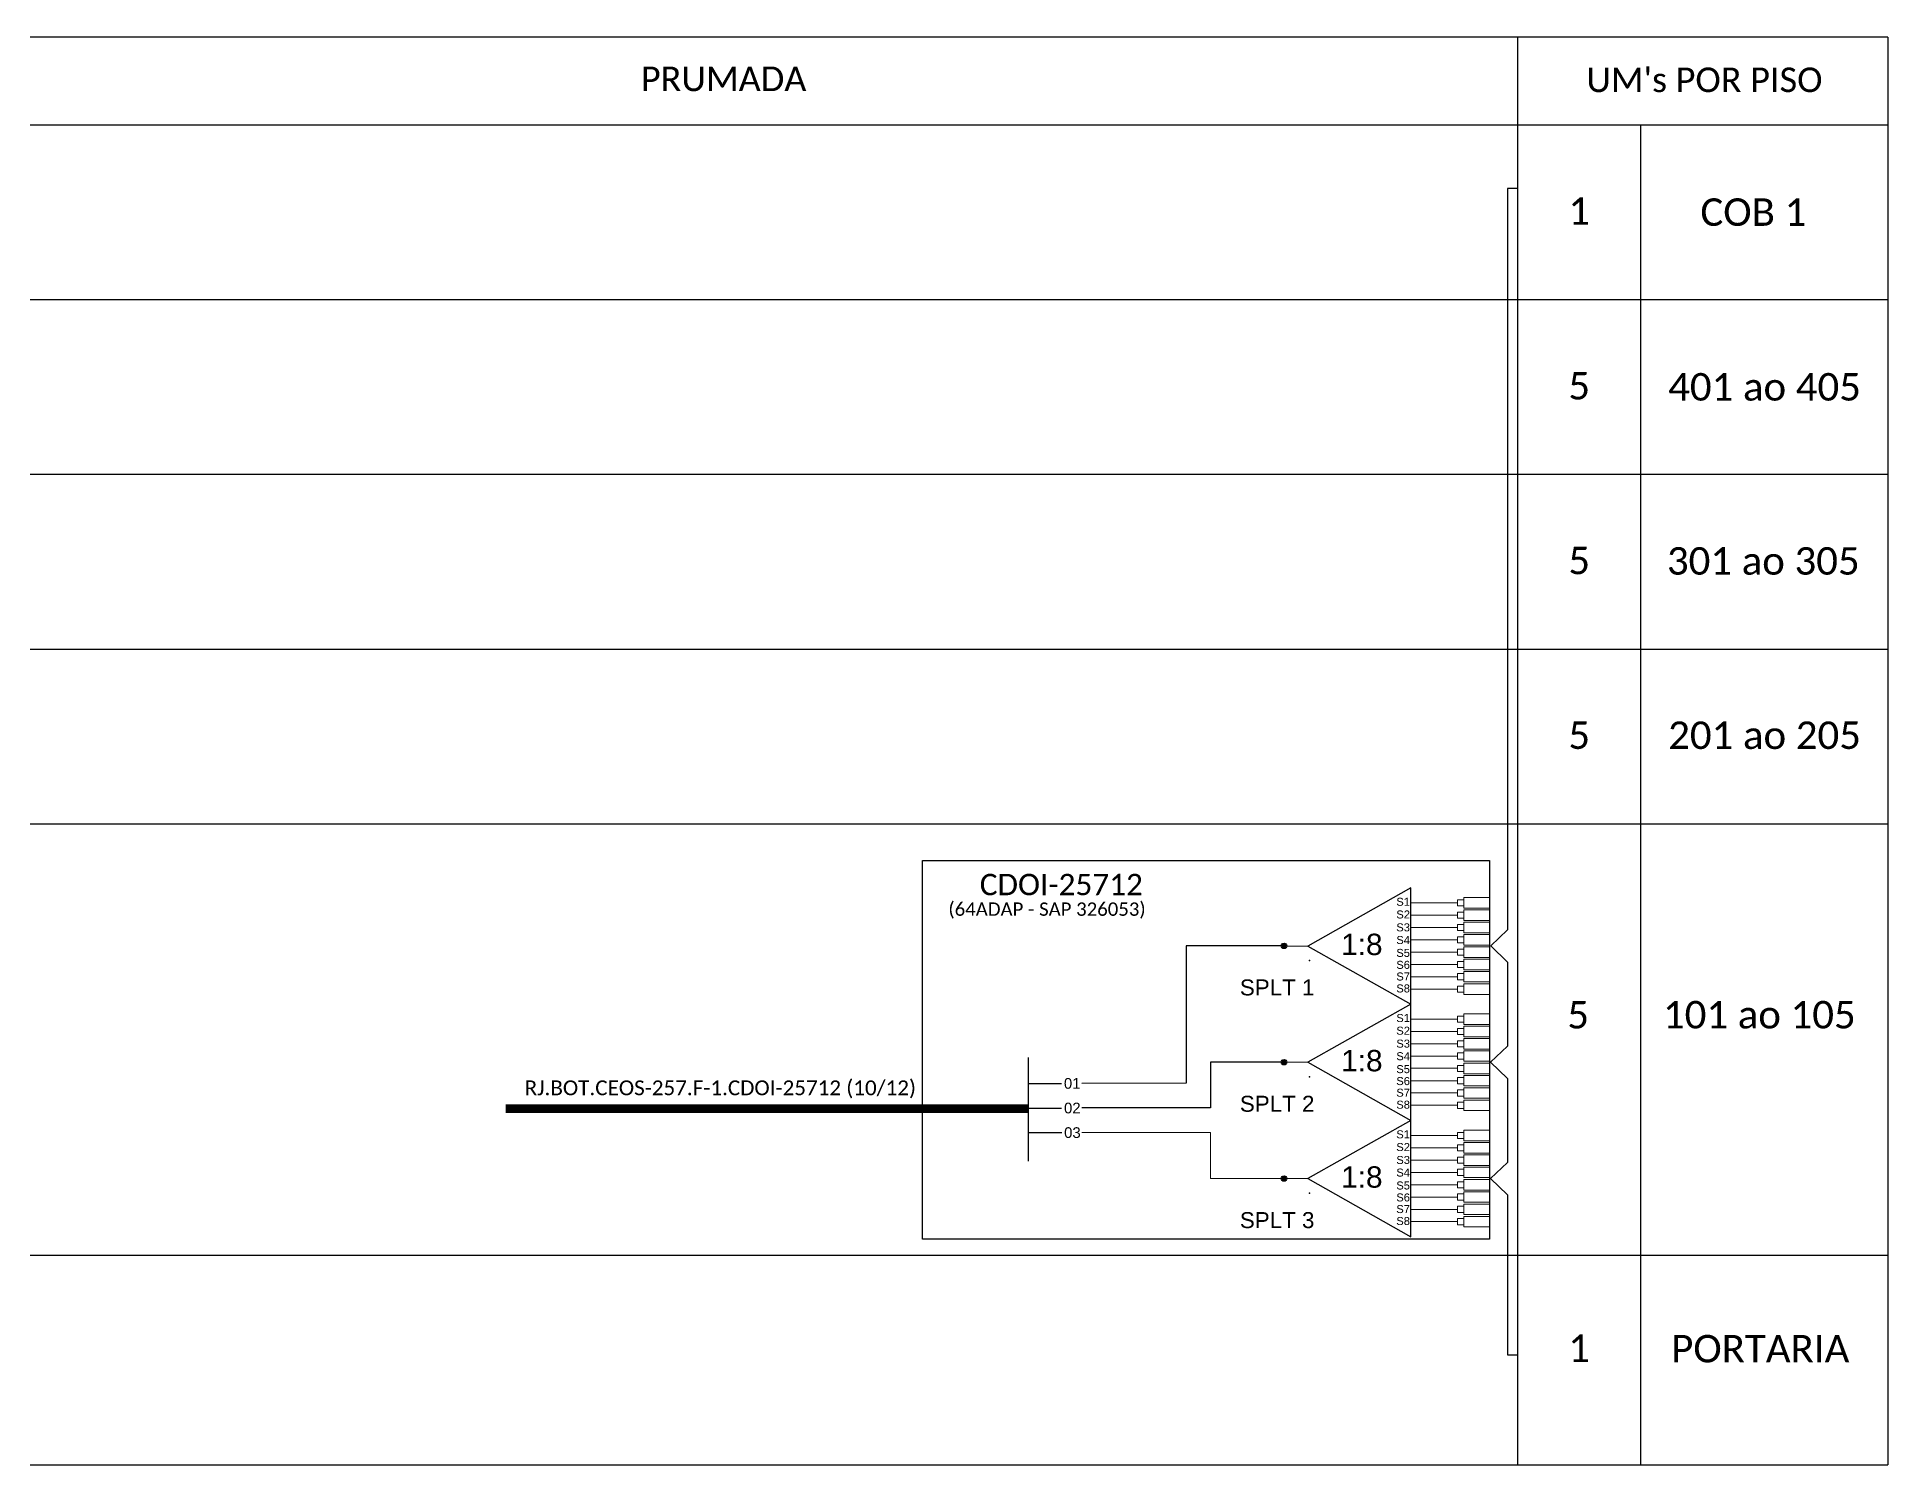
# Model space of a CAD drawing. Extents: x -4 to 837, y 1 to 595.
# Drawn here: x 432.7 to 606.1, y 357.5 to 491.3 of the extents above; entities that cross this region are included whole.
import ezdxf
from ezdxf.enums import TextEntityAlignment as Align

# ---------------------------------------------------------------- set-up
doc = ezdxf.new("R2010")
doc.units = 0
doc.styles.add('ARIAL', font='arial.ttf')
doc.styles.add('WMF-Calibri0', font='calibri.ttf')

# ---------------------------------------------------------------- blocks, each defined once
blk = doc.blocks.new('SPLT_1-8_SC-APC')
at = {"color": 1}
blk.add_lwpolyline([(-7.37, -2.1), (-17.04, -7.55), (-7.37, -13), (-7.37, -2.1)], dxfattribs=at)
at = {"color": 3, "lineweight": 0}
for points in [[(-2.99, -3.22), (-2.41, -3.22), (-2.41, -3.8), (-2.99, -3.8)], [(-2.99, -4.38), (-2.41, -4.38), (-2.41, -4.95), (-2.99, -4.95)], [(-2.99, -5.53), (-2.41, -5.53), (-2.41, -6.1), (-2.99, -6.1)], [(-2.99, -6.68), (-2.41, -6.68), (-2.41, -7.26), (-2.99, -7.26)], [(-2.99, -7.84), (-2.41, -7.84), (-2.41, -8.41), (-2.99, -8.41)], [(-2.99, -8.99), (-2.41, -8.99), (-2.41, -9.56), (-2.99, -9.56)], [(-2.99, -10.14), (-2.41, -10.14), (-2.41, -10.72), (-2.99, -10.72)], [(-2.99, -11.3), (-2.41, -11.3), (-2.41, -11.87), (-2.99, -11.87)]]:
    blk.add_lwpolyline(points, close=True, dxfattribs=at)
for points in [[(-2.41, -3.02), (-2.41, -4)], [(-2.41, -3.02), (0, -3.02)], [(-2.99, -3.51), (-7.37, -3.51)], [(-7.37, -4.66), (-2.99, -4.66)], [(-2.41, -4), (0, -4)], [(-2.41, -4.17), (-2.41, -5.16)], [(-2.41, -4.17), (0, -4.17)], [(-2.41, -5.16), (0, -5.16)], [(-7.37, -5.82), (-2.99, -5.82)], [(-2.41, -5.32), (-2.41, -6.31)], [(-2.41, -5.32), (0, -5.32)], [(-2.41, -6.31), (0, -6.31)], [(-2.41, -6.48), (-2.41, -7.46)], [(-2.41, -6.48), (0, -6.48)], [(-7.37, -6.97), (-2.99, -6.97)], [(-7.37, -8.12), (-2.99, -8.12)], [(-2.41, -7.46), (0, -7.46)], [(-2.41, -7.63), (-2.41, -8.62)], [(-2.41, -7.63), (0, -7.63)], [(-2.41, -8.62), (0, -8.62)], [(-7.37, -9.28), (-2.99, -9.28)], [(-2.41, -8.78), (-2.41, -9.77)], [(-2.41, -8.78), (0, -8.78)], [(-2.41, -9.77), (0, -9.77)], [(-2.41, -9.94), (-2.41, -10.92)], [(-2.41, -9.94), (0, -9.94)], [(-7.37, -10.43), (-2.99, -10.43)], [(-7.37, -11.58), (-2.99, -11.58)], [(-2.41, -10.92), (0, -10.92)], [(-2.41, -11.09), (-2.41, -12.08)], [(-2.41, -11.09), (0, -11.09)], [(-2.41, -12.08), (0, -12.08)]]:
    blk.add_lwpolyline(points, dxfattribs=at)
at = {"color": 1, "lineweight": 0}
blk.add_lwpolyline([(-17.04, -7.55), (-19.26, -7.55)], dxfattribs=at)
at = {"color": 1, "style": 'ARIAL'}
for s, height, p in [('S1', 0.75, (-8.74, -3.78)), ('S2', 0.75, (-8.74, -4.97)), ('1:8', 2, (-13.91, -8.4)), ('S3', 0.75, (-8.74, -6.18)), ('S4', 0.75, (-8.74, -7.36)), ('S5', 0.75, (-8.74, -8.57)), ('S6', 0.75, (-8.74, -9.69)), ('S7', 0.75, (-8.74, -10.78)), ('S8', 0.75, (-8.74, -11.9))]:
    blk.add_text(s, height=height, dxfattribs=at).set_placement(p)
blk = doc.blocks.new('SPLITTER_')
blk.add_point((0, 0))
at = {"style": 'ARIAL', "flags": 4}
blk.add_attdef('SPLT', (0, -3.26), '', height=1.5, dxfattribs=at)

msp = doc.modelspace()

# ---------------------------------------------------------------- hatches: boundary and pattern name
h = msp.add_hatch(color=3)
h.dxf.hatch_style = 1
edge = h.paths.add_edge_path()
edge.add_arc((549.54, 406.11), 0.256, 0, 360)
h = msp.add_hatch(color=3)
h.dxf.hatch_style = 1
edge = h.paths.add_edge_path()
edge.add_arc((549.54, 395.21), 0.256, 0, 360)
h = msp.add_hatch(color=3)
h.dxf.hatch_style = 1
edge = h.paths.add_edge_path()
edge.add_arc((549.54, 384.31), 0.256, 0, 360)

# ---------------------------------------------------------------- linework, layer by layer
at = {"color": 1}
msp.add_line((525.55, 395.66), (525.55, 385.95), dxfattribs=at)
at = {"color": 0}
for points in [[(606.13, 491.26), (399.16, 491.26)], [(399.16, 483.04), (606.13, 483.04)]]:
    msp.add_lwpolyline(points, dxfattribs=at)
for points in [[(571.42, 491.26), (571.42, 357.48)], [(606.13, 491.26), (606.13, 357.48)], [(582.99, 357.48), (582.99, 483.04)], [(399.16, 466.66), (606.13, 466.66)], [(399.16, 450.29), (606.13, 450.29)], [(399.16, 433.92), (606.13, 433.92)], [(399.16, 417.55), (606.13, 417.55)], [(399.16, 377.14), (606.13, 377.14)], [(399.16, 357.48), (606.13, 357.48)]]:
    msp.add_lwpolyline(points)
at = {"color": 3}
for points in [[(571.42, 477.06), (570.47, 477.06), (570.47, 407.61), (568.92, 406.11), (570.47, 404.6), (570.47, 396.72), (568.9, 395.21), (570.47, 393.7), (570.47, 385.82), (568.9, 384.31), (570.47, 382.8), (570.47, 367.79), (571.42, 367.79)], [(549.54, 406.11), (540.37, 406.11), (540.37, 393.24), (530.59, 393.23)], [(525.55, 393.23), (528.69, 393.23)]]:
    msp.add_lwpolyline(points, dxfattribs=at)
at = {"color": 1}
msp.add_lwpolyline([(515.67, 414.11), (568.8, 414.11), (568.8, 378.62), (515.67, 378.62)], close=True, dxfattribs=at)
at = {"color": 2}
for points in [[(549.54, 395.21), (542.65, 395.21), (542.65, 390.93), (530.59, 390.93)], [(525.55, 390.92), (528.7, 390.92)]]:
    msp.add_lwpolyline(points, dxfattribs=at)
at = {"color": 1}
msp.add_lwpolyline([(476.61, 390.87, 0.8, 0.8, 0), (525.55, 390.86, 0.8, 0.8, 0)], format="xyseb", dxfattribs=at)
at = {"color": 7}
msp.add_lwpolyline([(525.55, 388.62), (528.71, 388.62)], dxfattribs=at)
at = {"color": 7, "lineweight": 0}
msp.add_lwpolyline([(549.54, 384.31), (542.65, 384.31), (542.65, 388.62), (530.59, 388.62)], dxfattribs=at)
at = {"color": 3}
for centre in [(549.54, 406.11), (549.54, 395.21), (549.54, 384.31)]:
    msp.add_circle(centre, 0.256, dxfattribs=at)

# ---------------------------------------------------------------- block references
for p in [(568.8, 413.65), (568.8, 402.76), (568.8, 391.86)]:
    msp.add_blockref('SPLT_1-8_SC-APC', p, dxfattribs=at)
ref = msp.add_blockref('SPLITTER_', (551.93, 404.73), dxfattribs=dict(xscale=-1))
ref.add_attrib('SPLT', 'SPLT 1', (545.4, 401.47), dxfattribs={"height": 1.5, "style": 'ARIAL'})
ref = msp.add_blockref('SPLITTER_', (551.93, 393.83), dxfattribs=dict(xscale=-1))
ref.add_attrib('SPLT', 'SPLT 2', (545.4, 390.57), dxfattribs={"height": 1.5, "style": 'ARIAL'})
ref = msp.add_blockref('SPLITTER_', (551.93, 382.94), dxfattribs=dict(xscale=-1))
ref.add_attrib('SPLT', 'SPLT 3', (545.4, 379.67), dxfattribs={"height": 1.5, "style": 'ARIAL'})

# ---------------------------------------------------------------- texts
at = {"color": 0, "style": 'WMF-Calibri0'}
for s, p in [('PRUMADA', (489.27, 486.19)), ("UM's POR PISO", (577.87, 486.1))]:
    msp.add_text(s, height=2.3, dxfattribs=at).set_placement(p)
at = {"color": 7, "linetype": 'Continuous', "style": 'WMF-Calibri0'}
for s, p in [('COB 1', (588.56, 473.57)), ('401 ao 405', (585.54, 457.2)), ('301 ao 305', (585.42, 440.89)), ('201 ao 205', (585.54, 424.56)), ('101 ao 105', (585.05, 398.38)), ('PORTARIA', (585.82, 367.09))]:
    msp.add_text(s, height=2.575, dxfattribs=at).set_placement(p)
at = {"color": 1, "style": 'WMF-Calibri0'}
for s, height, p in [('CDOI-25712', 2, (521.03, 410.86)), ('RJ.BOT.CEOS-257.F-1.CDOI-25712 (10/12)', 1.3876, (478.38, 392.12))]:
    msp.add_text(s, height=height, dxfattribs=at).set_placement(p)
msp.add_text('(64ADAP - SAP 326053)', height=1.25, dxfattribs=at).set_placement((527.33, 408.93), align=Align.CENTER)
at = {"style": 'ARIAL'}
for s, p in [('01', (529.69, 393.23)), ('02', (529.7, 390.92)), ('03', (529.71, 388.62))]:
    msp.add_text(s, height=1, dxfattribs=at).set_placement(p, align=Align.MIDDLE_CENTER)
at = {"color": 7, "linetype": 'Continuous', "style": 'WMF-Calibri0', "flags": 4}
for tag, p in [('1', (577.2, 474.96)), ('5', (577.2, 458.59)), ('5', (577.2, 442.22)), ('5', (577.2, 425.85)), ('5', (577.1, 399.66)), ('1', (577.19, 368.42))]:
    msp.add_attdef(tag, text='XX', height=2.575, dxfattribs=at).set_placement(p, align=Align.MIDDLE_CENTER)

doc.saveas('drawing.dxf')
